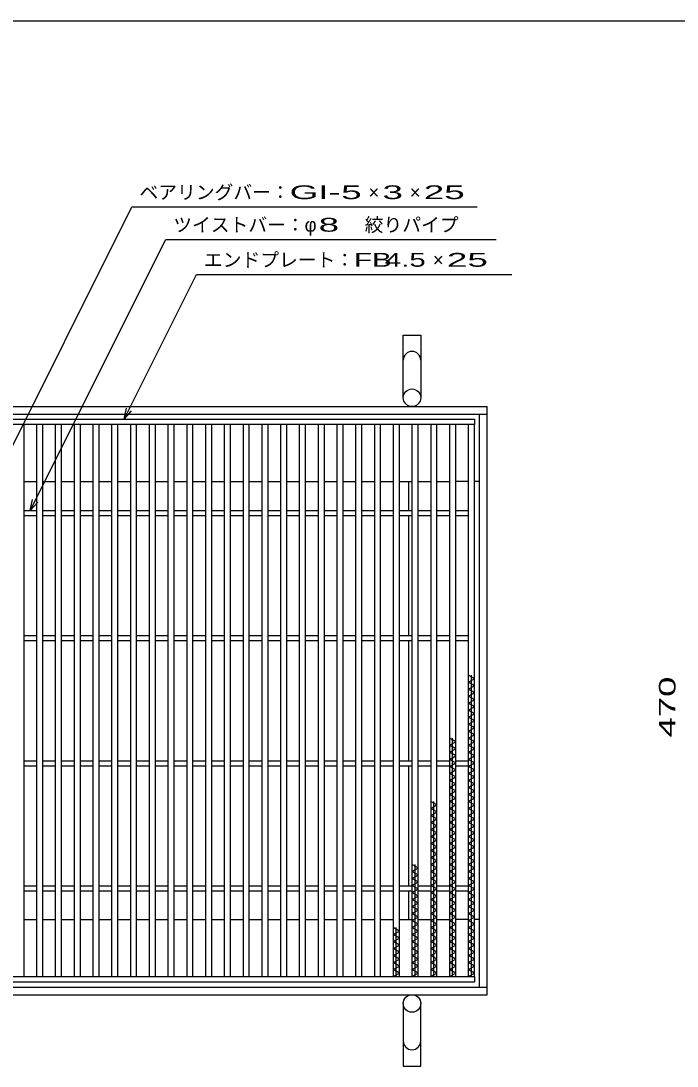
# Model space of a CAD drawing. Units: millimetres, scale not verified. Extents: x -1092 to 1039, y -770 to 632.
# Drawn here: x -686 to -161, y -203 to 632 of the extents above; entities that cross this region are included whole.
import ezdxf
from ezdxf.enums import TextEntityAlignment as Align

# ---------------------------------------------------------------- set-up
doc = ezdxf.new("R2010")
doc.units = ezdxf.units.MM
doc.header["$LTSCALE"] = 6
for name, color, linetype, lineweight in [('0_2', 150, 'Continuous', 25), ('16', 3, 'Continuous', 25), ('19', 6, 'Continuous', 25), ('22', 4, 'Continuous', 25)]:
    doc.layers.add(name, color=color, linetype=linetype, lineweight=lineweight)
doc.styles.add('ベクトル', font='')
doc.styles.get('ベクトル').set_extended_font_data('ベクトル')

msp = doc.modelspace()

# ---------------------------------------------------------------- linework, layer by layer
at = {"layer": '0_2'}
msp.add_line((-1037.4, 632.1), (1038.6, 632.1), dxfattribs=at)
at = {"layer": '16'}
for p, q in [((-778, 314), (-323, 314)), ((-323, 309.5), (-778, 309.5)), ((-683, 309.5), (-688, 309.5)), ((-683, -131.5), (-683, 309.5)), ((-673, 309.5), (-673, -131.5)), ((-668, 309.5), (-673, 309.5)), ((-668, -131.5), (-668, 309.5)), ((-658, 309.5), (-658, -131.5)), ((-653, 309.5), (-658, 309.5)), ((-653, -131.5), (-653, 309.5)), ((-643, 309.5), (-643, -131.5)), ((-638, 309.5), (-643, 309.5)), ((-638, -131.5), (-638, 309.5)), ((-628, 309.5), (-628, -131.5)), ((-623, 309.5), (-628, 309.5)), ((-623, -131.5), (-623, 309.5)), ((-613, 309.5), (-613, -131.5)), ((-608, 309.5), (-613, 309.5)), ((-608, -131.5), (-608, 309.5)), ((-598, 309.5), (-598, -131.5)), ((-593, 309.5), (-598, 309.5)), ((-593, -131.5), (-593, 309.5)), ((-583, 309.5), (-583, -131.5)), ((-578, 309.5), (-583, 309.5)), ((-578, -131.5), (-578, 309.5)), ((-568, 309.5), (-568, -131.5)), ((-563, 309.5), (-568, 309.5)), ((-563, -131.5), (-563, 309.5)), ((-553, 309.5), (-553, -131.5)), ((-548, 309.5), (-553, 309.5)), ((-548, -131.5), (-548, 309.5)), ((-538, 309.5), (-538, -131.5)), ((-533, 309.5), (-538, 309.5)), ((-533, -131.5), (-533, 309.5)), ((-523, 309.5), (-523, -131.5)), ((-518, 309.5), (-523, 309.5)), ((-518, -131.5), (-518, 309.5)), ((-508, 309.5), (-508, -131.5)), ((-503, 309.5), (-508, 309.5)), ((-503, -131.5), (-503, 309.5)), ((-493, 309.5), (-493, -131.5)), ((-488, 309.5), (-493, 309.5)), ((-488, -131.5), (-488, 309.5)), ((-478, 309.5), (-478, -131.5)), ((-473, 309.5), (-478, 309.5)), ((-473, -131.5), (-473, 309.5)), ((-463, 309.5), (-463, -131.5)), ((-458, 309.5), (-463, 309.5)), ((-458, -131.5), (-458, 309.5)), ((-448, 309.5), (-448, -131.5)), ((-443, 309.5), (-448, 309.5)), ((-443, -131.5), (-443, 309.5)), ((-433, 309.5), (-433, -131.5)), ((-428, 309.5), (-433, 309.5)), ((-428, -131.5), (-428, 309.5)), ((-418, 309.5), (-418, -131.5)), ((-413, 309.5), (-418, 309.5)), ((-413, -131.5), (-413, 309.5)), ((-403, 309.5), (-403, -131.5)), ((-398, 309.5), (-403, 309.5)), ((-398, -131.5), (-398, 309.5)), ((-388, 309.5), (-388, -131.5)), ((-383, 309.5), (-388, 309.5)), ((-383, -131.5), (-383, 309.5)), ((-373, 309.5), (-373, -131.5)), ((-368, 309.5), (-373, 309.5)), ((-368, -131.5), (-368, 309.5)), ((-358, 309.5), (-358, -131.5)), ((-353, 309.5), (-358, 309.5)), ((-353, -131.5), (-353, 309.5)), ((-343, 309.5), (-343, -131.5)), ((-338, 309.5), (-343, 309.5)), ((-338, -131.5), (-338, 309.5)), ((-328, 309.5), (-328, -131.5)), ((-323, 309.5), (-328, 309.5)), ((-323, 314), (-323, 309.5)), ((-323, -131.5), (-323, 309.5)), ((-683, 241), (-673, 241)), ((-683, 237), (-673, 237)), ((-668, 241), (-658, 241)), ((-668, 237), (-658, 237)), ((-653, 241), (-643, 241)), ((-653, 237), (-643, 237)), ((-638, 241), (-628, 241)), ((-638, 237), (-628, 237)), ((-623, 241), (-613, 241)), ((-623, 237), (-613, 237)), ((-608, 241), (-598, 241)), ((-608, 237), (-598, 237)), ((-593, 241), (-583, 241)), ((-593, 237), (-583, 237)), ((-578, 241), (-568, 241)), ((-578, 237), (-568, 237)), ((-563, 241), (-553, 241)), ((-563, 237), (-553, 237)), ((-548, 241), (-538, 241)), ((-548, 237), (-538, 237)), ((-533, 241), (-523, 241)), ((-533, 237), (-523, 237)), ((-518, 241), (-508, 241)), ((-518, 237), (-508, 237)), ((-503, 241), (-493, 241)), ((-503, 237), (-493, 237)), ((-488, 241), (-478, 241)), ((-488, 237), (-478, 237)), ((-473, 241), (-463, 241)), ((-473, 237), (-463, 237)), ((-458, 241), (-448, 241)), ((-458, 237), (-448, 237)), ((-443, 241), (-433, 241)), ((-443, 237), (-433, 237)), ((-428, 241), (-418, 241)), ((-428, 237), (-418, 237)), ((-413, 241), (-403, 241)), ((-413, 237), (-403, 237)), ((-398, 241), (-388, 241)), ((-398, 237), (-388, 237)), ((-383, 241), (-373, 241)), ((-383, 237), (-373, 237)), ((-368, 241), (-358, 241)), ((-368, 237), (-358, 237)), ((-353, 241), (-343, 241)), ((-353, 237), (-343, 237)), ((-338, 241), (-328, 241)), ((-338, 237), (-328, 237)), ((-683, 141), (-673, 141)), ((-683, 137), (-673, 137)), ((-668, 141), (-658, 141)), ((-668, 137), (-658, 137)), ((-653, 141), (-643, 141)), ((-653, 137), (-643, 137)), ((-638, 141), (-628, 141)), ((-638, 137), (-628, 137)), ((-623, 141), (-613, 141)), ((-623, 137), (-613, 137)), ((-608, 141), (-598, 141)), ((-608, 137), (-598, 137)), ((-593, 141), (-583, 141)), ((-593, 137), (-583, 137)), ((-578, 141), (-568, 141)), ((-578, 137), (-568, 137)), ((-563, 141), (-553, 141)), ((-563, 137), (-553, 137)), ((-548, 141), (-538, 141)), ((-548, 137), (-538, 137)), ((-533, 141), (-523, 141)), ((-533, 137), (-523, 137)), ((-518, 141), (-508, 141)), ((-518, 137), (-508, 137)), ((-503, 141), (-493, 141)), ((-503, 137), (-493, 137)), ((-488, 141), (-478, 141)), ((-488, 137), (-478, 137)), ((-473, 141), (-463, 141)), ((-473, 137), (-463, 137)), ((-458, 141), (-448, 141)), ((-458, 137), (-448, 137)), ((-443, 141), (-433, 141)), ((-443, 137), (-433, 137)), ((-428, 141), (-418, 141)), ((-428, 137), (-418, 137)), ((-413, 141), (-403, 141)), ((-413, 137), (-403, 137)), ((-398, 141), (-388, 141)), ((-398, 137), (-388, 137)), ((-383, 141), (-373, 141)), ((-383, 137), (-373, 137)), ((-368, 141), (-358, 141)), ((-368, 137), (-358, 137)), ((-353, 141), (-343, 141)), ((-353, 137), (-343, 137)), ((-338, 141), (-328, 141)), ((-338, 137), (-328, 137)), ((-323, 106.5), (-328, 109.3)), ((-325.5, -131.5), (-325.5, 109.3)), ((-328, 103.7), (-323, 106.5)), ((-323, 100.9), (-328, 103.7)), ((-328, 98.1), (-323, 100.9)), ((-323, 95.3), (-328, 98.1)), ((-328, 92.5), (-323, 95.3)), ((-323, 89.7), (-328, 92.5)), ((-328, 86.9), (-323, 89.7)), ((-323, 84.1), (-328, 86.9)), ((-328, 81.3), (-323, 84.1)), ((-323, 78.5), (-328, 81.3)), ((-328, 75.7), (-323, 78.5)), ((-323, 72.9), (-328, 75.7)), ((-328, 70.1), (-323, 72.9)), ((-323, 67.3), (-328, 70.1)), ((-328, 64.5), (-323, 67.3)), ((-338, 56.1), (-343, 58.9)), ((-340.5, -131.5), (-340.5, 58.9)), ((-323, 61.7), (-328, 64.5)), ((-328, 58.9), (-323, 61.7)), ((-323, 56.1), (-328, 58.9)), ((-343, 53.3), (-338, 56.1)), ((-338, 50.5), (-343, 53.3)), ((-343, 47.7), (-338, 50.5)), ((-328, 53.3), (-323, 56.1)), ((-323, 50.5), (-328, 53.3)), ((-328, 47.7), (-323, 50.5)), ((-338, 44.9), (-343, 47.7)), ((-343, 42.1), (-338, 44.9)), ((-338, 39.3), (-343, 42.1)), ((-323, 44.9), (-328, 47.7)), ((-328, 42.1), (-323, 44.9)), ((-323, 39.3), (-328, 42.1)), ((-683, 41), (-673, 41)), ((-683, 37), (-673, 37)), ((-668, 41), (-658, 41)), ((-668, 37), (-658, 37)), ((-653, 41), (-643, 41)), ((-653, 37), (-643, 37)), ((-638, 41), (-628, 41)), ((-638, 37), (-628, 37)), ((-623, 41), (-613, 41)), ((-623, 37), (-613, 37)), ((-608, 41), (-598, 41)), ((-608, 37), (-598, 37)), ((-593, 41), (-583, 41)), ((-593, 37), (-583, 37)), ((-578, 41), (-568, 41)), ((-578, 37), (-568, 37)), ((-563, 41), (-553, 41)), ((-563, 37), (-553, 37)), ((-548, 41), (-538, 41)), ((-548, 37), (-538, 37)), ((-533, 41), (-523, 41)), ((-533, 37), (-523, 37)), ((-518, 41), (-508, 41)), ((-518, 37), (-508, 37)), ((-503, 41), (-493, 41)), ((-503, 37), (-493, 37)), ((-488, 41), (-478, 41)), ((-488, 37), (-478, 37)), ((-473, 41), (-463, 41)), ((-473, 37), (-463, 37)), ((-458, 41), (-448, 41)), ((-458, 37), (-448, 37)), ((-443, 41), (-433, 41)), ((-443, 37), (-433, 37)), ((-428, 41), (-418, 41)), ((-428, 37), (-418, 37)), ((-413, 41), (-403, 41)), ((-413, 37), (-403, 37)), ((-398, 41), (-388, 41)), ((-398, 37), (-388, 37)), ((-383, 41), (-373, 41)), ((-383, 37), (-373, 37)), ((-368, 41), (-358, 41)), ((-368, 37), (-358, 37)), ((-353, 41), (-343, 41)), ((-353, 37), (-343, 37)), ((-343, 36.5), (-338, 39.3)), ((-338, 33.7), (-343, 36.5)), ((-343, 30.9), (-338, 33.7)), ((-338, 41), (-328, 41)), ((-338, 37), (-328, 37)), ((-328, 36.5), (-323, 39.3)), ((-323, 33.7), (-328, 36.5)), ((-328, 30.9), (-323, 33.7)), ((-338, 28.1), (-343, 30.9)), ((-343, 25.3), (-338, 28.1)), ((-338, 22.5), (-343, 25.3)), ((-323, 28.1), (-328, 30.9)), ((-328, 25.3), (-323, 28.1)), ((-323, 22.5), (-328, 25.3)), ((-343, 19.7), (-338, 22.5)), ((-338, 16.9), (-343, 19.7)), ((-343, 14.1), (-338, 16.9)), ((-328, 19.7), (-323, 22.5)), ((-323, 16.9), (-328, 19.7)), ((-328, 14.1), (-323, 16.9)), ((-353, 5.7), (-358, 8.5)), ((-355.5, -131.5), (-355.5, 8.5)), ((-338, 11.3), (-343, 14.1)), ((-343, 8.5), (-338, 11.3)), ((-338, 5.7), (-343, 8.5)), ((-323, 11.3), (-328, 14.1)), ((-328, 8.5), (-323, 11.3)), ((-323, 5.7), (-328, 8.5)), ((-358, 2.9), (-353, 5.7)), ((-353, 0.1), (-358, 2.9)), ((-358, -2.7), (-353, 0.1)), ((-343, 2.9), (-338, 5.7)), ((-338, 0.1), (-343, 2.9)), ((-343, -2.7), (-338, 0.1)), ((-328, 2.9), (-323, 5.7)), ((-323, 0.1), (-328, 2.9)), ((-328, -2.7), (-323, 0.1)), ((-353, -5.5), (-358, -2.7)), ((-358, -8.3), (-353, -5.5)), ((-353, -11.1), (-358, -8.3)), ((-338, -5.5), (-343, -2.7)), ((-343, -8.3), (-338, -5.5)), ((-338, -11.1), (-343, -8.3)), ((-323, -5.5), (-328, -2.7)), ((-328, -8.3), (-323, -5.5)), ((-323, -11.1), (-328, -8.3)), ((-358, -13.9), (-353, -11.1)), ((-353, -16.7), (-358, -13.9)), ((-358, -19.5), (-353, -16.7)), ((-343, -13.9), (-338, -11.1)), ((-338, -16.7), (-343, -13.9)), ((-343, -19.5), (-338, -16.7)), ((-328, -13.9), (-323, -11.1)), ((-323, -16.7), (-328, -13.9)), ((-328, -19.5), (-323, -16.7)), ((-353, -22.3), (-358, -19.5)), ((-358, -25.1), (-353, -22.3)), ((-338, -22.3), (-343, -19.5)), ((-343, -25.1), (-338, -22.3)), ((-323, -22.3), (-328, -19.5)), ((-328, -25.1), (-323, -22.3)), ((-353, -27.9), (-358, -25.1)), ((-358, -30.7), (-353, -27.9)), ((-353, -33.5), (-358, -30.7)), ((-338, -27.9), (-343, -25.1)), ((-343, -30.7), (-338, -27.9)), ((-338, -33.5), (-343, -30.7)), ((-323, -27.9), (-328, -25.1)), ((-328, -30.7), (-323, -27.9)), ((-323, -33.5), (-328, -30.7)), ((-358, -36.3), (-353, -33.5)), ((-353, -39.1), (-358, -36.3)), ((-358, -41.9), (-353, -39.1)), ((-343, -36.3), (-338, -33.5)), ((-338, -39.1), (-343, -36.3)), ((-343, -41.9), (-338, -39.1)), ((-328, -36.3), (-323, -33.5)), ((-323, -39.1), (-328, -36.3)), ((-328, -41.9), (-323, -39.1)), ((-368, -44.7), (-373, -41.9)), ((-373, -47.5), (-368, -44.7)), ((-368, -50.3), (-373, -47.5)), ((-370.5, -131.5), (-370.5, -41.9)), ((-353, -44.7), (-358, -41.9)), ((-358, -47.5), (-353, -44.7)), ((-353, -50.3), (-358, -47.5)), ((-338, -44.7), (-343, -41.9)), ((-343, -47.5), (-338, -44.7)), ((-338, -50.3), (-343, -47.5)), ((-323, -44.7), (-328, -41.9)), ((-328, -47.5), (-323, -44.7)), ((-323, -50.3), (-328, -47.5)), ((-373, -53.1), (-368, -50.3)), ((-368, -55.9), (-373, -53.1)), ((-373, -58.7), (-368, -55.9)), ((-358, -53.1), (-353, -50.3)), ((-353, -55.9), (-358, -53.1)), ((-358, -58.7), (-353, -55.9)), ((-343, -53.1), (-338, -50.3)), ((-338, -55.9), (-343, -53.1)), ((-343, -58.7), (-338, -55.9)), ((-328, -53.1), (-323, -50.3)), ((-323, -55.9), (-328, -53.1)), ((-328, -58.7), (-323, -55.9)), ((-683, -59), (-673, -59)), ((-683, -63), (-673, -63)), ((-668, -59), (-658, -59)), ((-668, -63), (-658, -63)), ((-653, -59), (-643, -59)), ((-653, -63), (-643, -63)), ((-638, -59), (-628, -59)), ((-638, -63), (-628, -63)), ((-623, -59), (-613, -59)), ((-623, -63), (-613, -63)), ((-608, -59), (-598, -59)), ((-608, -63), (-598, -63)), ((-593, -59), (-583, -59)), ((-593, -63), (-583, -63)), ((-578, -59), (-568, -59)), ((-578, -63), (-568, -63)), ((-563, -59), (-553, -59)), ((-563, -63), (-553, -63)), ((-548, -59), (-538, -59)), ((-548, -63), (-538, -63)), ((-533, -59), (-523, -59)), ((-533, -63), (-523, -63)), ((-518, -59), (-508, -59)), ((-518, -63), (-508, -63)), ((-503, -59), (-493, -59)), ((-503, -63), (-493, -63)), ((-488, -59), (-478, -59)), ((-488, -63), (-478, -63)), ((-473, -59), (-463, -59)), ((-473, -63), (-463, -63)), ((-458, -59), (-448, -59)), ((-458, -63), (-448, -63)), ((-443, -59), (-433, -59)), ((-443, -63), (-433, -63)), ((-428, -59), (-418, -59)), ((-428, -63), (-418, -63)), ((-413, -59), (-403, -59)), ((-413, -63), (-403, -63)), ((-398, -59), (-388, -59)), ((-398, -63), (-388, -63)), ((-383, -59), (-373, -59)), ((-383, -63), (-373, -63)), ((-368, -61.5), (-373, -58.7)), ((-373, -64.3), (-368, -61.5)), ((-368, -67.1), (-373, -64.3)), ((-368, -59), (-358, -59)), ((-368, -63), (-358, -63)), ((-353, -61.5), (-358, -58.7)), ((-358, -64.3), (-353, -61.5)), ((-353, -67.1), (-358, -64.3)), ((-353, -59), (-343, -59)), ((-353, -63), (-343, -63)), ((-338, -61.5), (-343, -58.7)), ((-343, -64.3), (-338, -61.5)), ((-338, -67.1), (-343, -64.3)), ((-338, -59), (-328, -59)), ((-338, -63), (-328, -63)), ((-323, -61.5), (-328, -58.7)), ((-328, -64.3), (-323, -61.5)), ((-323, -67.1), (-328, -64.3)), ((-373, -69.9), (-368, -67.1)), ((-368, -72.7), (-373, -69.9)), ((-373, -75.5), (-368, -72.7)), ((-358, -69.9), (-353, -67.1)), ((-353, -72.7), (-358, -69.9)), ((-358, -75.5), (-353, -72.7)), ((-343, -69.9), (-338, -67.1)), ((-338, -72.7), (-343, -69.9)), ((-343, -75.5), (-338, -72.7)), ((-328, -69.9), (-323, -67.1)), ((-323, -72.7), (-328, -69.9)), ((-328, -75.5), (-323, -72.7)), ((-368, -78.3), (-373, -75.5)), ((-373, -81.1), (-368, -78.3)), ((-368, -83.9), (-373, -81.1)), ((-353, -78.3), (-358, -75.5)), ((-358, -81.1), (-353, -78.3)), ((-353, -83.9), (-358, -81.1)), ((-338, -78.3), (-343, -75.5)), ((-343, -81.1), (-338, -78.3)), ((-338, -83.9), (-343, -81.1)), ((-323, -78.3), (-328, -75.5)), ((-328, -81.1), (-323, -78.3)), ((-323, -83.9), (-328, -81.1)), ((-373, -86.7), (-368, -83.9)), ((-368, -89.5), (-373, -86.7)), ((-373, -92.3), (-368, -89.5)), ((-358, -86.7), (-353, -83.9)), ((-353, -89.5), (-358, -86.7)), ((-358, -92.3), (-353, -89.5)), ((-343, -86.7), (-338, -83.9)), ((-338, -89.5), (-343, -86.7)), ((-343, -92.3), (-338, -89.5)), ((-328, -86.7), (-323, -83.9)), ((-323, -89.5), (-328, -86.7)), ((-328, -92.3), (-323, -89.5)), ((-383, -95.1), (-388, -92.3)), ((-388, -97.9), (-383, -95.1)), ((-383, -100.7), (-388, -97.9)), ((-385.5, -131.5), (-385.5, -92.3)), ((-368, -95.1), (-373, -92.3)), ((-373, -97.9), (-368, -95.1)), ((-368, -100.7), (-373, -97.9)), ((-353, -95.1), (-358, -92.3)), ((-358, -97.9), (-353, -95.1)), ((-353, -100.7), (-358, -97.9)), ((-338, -95.1), (-343, -92.3)), ((-343, -97.9), (-338, -95.1)), ((-338, -100.7), (-343, -97.9)), ((-323, -95.1), (-328, -92.3)), ((-328, -97.9), (-323, -95.1)), ((-323, -100.7), (-328, -97.9)), ((-388, -103.5), (-383, -100.7)), ((-383, -106.3), (-388, -103.5)), ((-388, -109.1), (-383, -106.3)), ((-373, -103.5), (-368, -100.7)), ((-368, -106.3), (-373, -103.5)), ((-373, -109.1), (-368, -106.3)), ((-358, -103.5), (-353, -100.7)), ((-353, -106.3), (-358, -103.5)), ((-358, -109.1), (-353, -106.3)), ((-343, -103.5), (-338, -100.7)), ((-338, -106.3), (-343, -103.5)), ((-343, -109.1), (-338, -106.3)), ((-328, -103.5), (-323, -100.7)), ((-323, -106.3), (-328, -103.5)), ((-328, -109.1), (-323, -106.3)), ((-383, -111.9), (-388, -109.1)), ((-388, -114.7), (-383, -111.9)), ((-383, -117.5), (-388, -114.7)), ((-368, -111.9), (-373, -109.1)), ((-373, -114.7), (-368, -111.9)), ((-368, -117.5), (-373, -114.7)), ((-353, -111.9), (-358, -109.1)), ((-358, -114.7), (-353, -111.9)), ((-353, -117.5), (-358, -114.7)), ((-338, -111.9), (-343, -109.1)), ((-343, -114.7), (-338, -111.9)), ((-338, -117.5), (-343, -114.7)), ((-323, -111.9), (-328, -109.1)), ((-328, -114.7), (-323, -111.9)), ((-323, -117.5), (-328, -114.7)), ((-388, -120.3), (-383, -117.5)), ((-383, -123.1), (-388, -120.3)), ((-388, -125.9), (-383, -123.1)), ((-373, -120.3), (-368, -117.5)), ((-368, -123.1), (-373, -120.3)), ((-373, -125.9), (-368, -123.1)), ((-358, -120.3), (-353, -117.5)), ((-353, -123.1), (-358, -120.3)), ((-358, -125.9), (-353, -123.1)), ((-343, -120.3), (-338, -117.5)), ((-338, -123.1), (-343, -120.3)), ((-343, -125.9), (-338, -123.1)), ((-328, -120.3), (-323, -117.5)), ((-323, -123.1), (-328, -120.3)), ((-328, -125.9), (-323, -123.1)), ((-778, -131.5), (-323, -131.5)), ((-688, -131.5), (-683, -131.5)), ((-673, -131.5), (-668, -131.5)), ((-658, -131.5), (-653, -131.5)), ((-643, -131.5), (-638, -131.5)), ((-628, -131.5), (-623, -131.5)), ((-613, -131.5), (-608, -131.5)), ((-598, -131.5), (-593, -131.5)), ((-583, -131.5), (-578, -131.5)), ((-568, -131.5), (-563, -131.5)), ((-553, -131.5), (-548, -131.5)), ((-538, -131.5), (-533, -131.5)), ((-523, -131.5), (-518, -131.5)), ((-508, -131.5), (-503, -131.5)), ((-493, -131.5), (-488, -131.5)), ((-478, -131.5), (-473, -131.5)), ((-463, -131.5), (-458, -131.5)), ((-448, -131.5), (-443, -131.5)), ((-433, -131.5), (-428, -131.5)), ((-418, -131.5), (-413, -131.5)), ((-403, -131.5), (-398, -131.5)), ((-383, -128.7), (-388, -125.9)), ((-388, -131.5), (-383, -128.7)), ((-388, -131.5), (-383, -131.5)), ((-368, -128.7), (-373, -125.9)), ((-373, -131.5), (-368, -128.7)), ((-373, -131.5), (-368, -131.5)), ((-353, -128.7), (-358, -125.9)), ((-358, -131.5), (-353, -128.7)), ((-358, -131.5), (-353, -131.5)), ((-338, -128.7), (-343, -125.9)), ((-343, -131.5), (-338, -128.7)), ((-343, -131.5), (-338, -131.5)), ((-323, -128.7), (-328, -125.9)), ((-328, -131.5), (-323, -128.7)), ((-328, -131.5), (-323, -131.5)), ((-323, -131.5), (-323, -136)), ((-323, -136), (-778, -136))]:
    msp.add_line(p, q, dxfattribs=at)
at = {"layer": '19'}
for p, q in [((-380, 331), (-380, 381)), ((-380, 381), (-366, 381)), ((-366, 381), (-366, 331)), ((-788, 324), (-313, 324)), ((-788, 318), (-313, 318)), ((-319, -140), (-319, 318)), ((-313, -146), (-313, 324)), ((-683, 264), (-673, 264)), ((-668, 264), (-658, 264)), ((-653, 264), (-643, 264)), ((-638, 264), (-628, 264)), ((-623, 264), (-613, 264)), ((-608, 264), (-598, 264)), ((-593, 264), (-583, 264)), ((-578, 264), (-568, 264)), ((-563, 264), (-553, 264)), ((-548, 264), (-538, 264)), ((-533, 264), (-523, 264)), ((-518, 264), (-508, 264)), ((-503, 264), (-493, 264)), ((-488, 264), (-478, 264)), ((-473, 264), (-463, 264)), ((-458, 264), (-448, 264)), ((-443, 264), (-433, 264)), ((-428, 264), (-418, 264)), ((-413, 264), (-403, 264)), ((-398, 264), (-388, 264)), ((-383, 264), (-373, 264)), ((-375.5, 241), (-375.5, 264)), ((-368, 264), (-358, 264)), ((-353, 264), (-343, 264)), ((-328, 264), (-338, 264)), ((-319, 264), (-323, 264)), ((-375.5, 141), (-375.5, 237)), ((-375.5, 41), (-375.5, 137)), ((-375.5, -59), (-375.5, 37)), ((-375.5, -86), (-375.5, -63)), ((-683, -86), (-673, -86)), ((-668, -86), (-658, -86)), ((-653, -86), (-643, -86)), ((-638, -86), (-628, -86)), ((-623, -86), (-613, -86)), ((-608, -86), (-598, -86)), ((-593, -86), (-583, -86)), ((-578, -86), (-568, -86)), ((-563, -86), (-553, -86)), ((-548, -86), (-538, -86)), ((-533, -86), (-523, -86)), ((-518, -86), (-508, -86)), ((-503, -86), (-493, -86)), ((-488, -86), (-478, -86)), ((-473, -86), (-463, -86)), ((-458, -86), (-448, -86)), ((-443, -86), (-433, -86)), ((-428, -86), (-418, -86)), ((-413, -86), (-403, -86)), ((-398, -86), (-388, -86)), ((-383, -86), (-373, -86)), ((-368, -86), (-358, -86)), ((-353, -86), (-343, -86)), ((-328, -86), (-338, -86)), ((-319, -86), (-323, -86)), ((-788, -140), (-313, -140)), ((-788, -146), (-313, -146)), ((-380, -153), (-380, -203)), ((-366, -203), (-366, -153)), ((-380, -203), (-366, -203))]:
    msp.add_line(p, q, dxfattribs=at)
for centre in [(-373, 331), (-373, -153)]:
    msp.add_circle(centre, 7, dxfattribs=at)
for centre, start, end in [((-373, 361), 0, 180), ((-373, -183), 180, 0)]:
    msp.add_arc(centre, 7, start, end, dxfattribs=at)
at = {"layer": '22'}
for p, q in [((-743, 191), (-596.75, 483.5)), ((-596.75, 483.5), (-320.75, 483.5)), ((-678, 241), (-569.75, 457.5)), ((-569.75, 457.5), (-305.75, 457.5)), ((-603, 314), (-545.25, 429.5)), ((-545.25, 429.5), (-293.25, 429.5)), ((-603, 314), (-601.2, 322.76)), ((-603, 314), (-597, 320.6)), ((-678, 241), (-676.2, 249.76)), ((-678, 241), (-672, 247.6))]:
    msp.add_line(p, q, dxfattribs=at)

# ---------------------------------------------------------------- texts
at = {"layer": '22', "color": 2, "style": 'ベクトル'}
for s, p in [('ベアリングバー：', (-590.75, 495.2)), ('×', (-407.75, 495.2)), ('×', (-374.75, 495.2)), ('絞りパイプ', (-410.75, 469.2)), ('ツイストバー：', (-563.75, 469.2)), ('φ', (-458.75, 469.2)), ('エンドプレート：', (-539.25, 441.2)), ('×', (-356.25, 441.2))]:
    msp.add_text(s, height=11, dxfattribs=at).set_placement(p, align=Align.MIDDLE_LEFT)
for s, width, p in [('GI-', 2, (-470.75, 495.2)), (' 5 ', 2, (-437.75, 495.2)), (' 3 ', 2, (-404.75, 495.2)), (' 25 ', 2, (-371.75, 495.2)), (' 8 ', 2, (-455.75, 469.2)), ('FB', 1.6, (-419.25, 441.2)), (' 4.5 ', 1.6, (-401.25, 441.2)), (' 25 ', 2, (-353.25, 441.2))]:
    msp.add_text(s, height=11, dxfattribs=dict(at, width=width)).set_placement(p, align=Align.MIDDLE_LEFT)
at = {"layer": '22', "color": 2, "style": 'ベクトル', "width": 1.65}
msp.add_text(' 470 ', height=13.2, rotation=90, dxfattribs=at).set_placement((-169, 51.5), align=Align.MIDDLE_LEFT)

doc.saveas('drawing.dxf')
